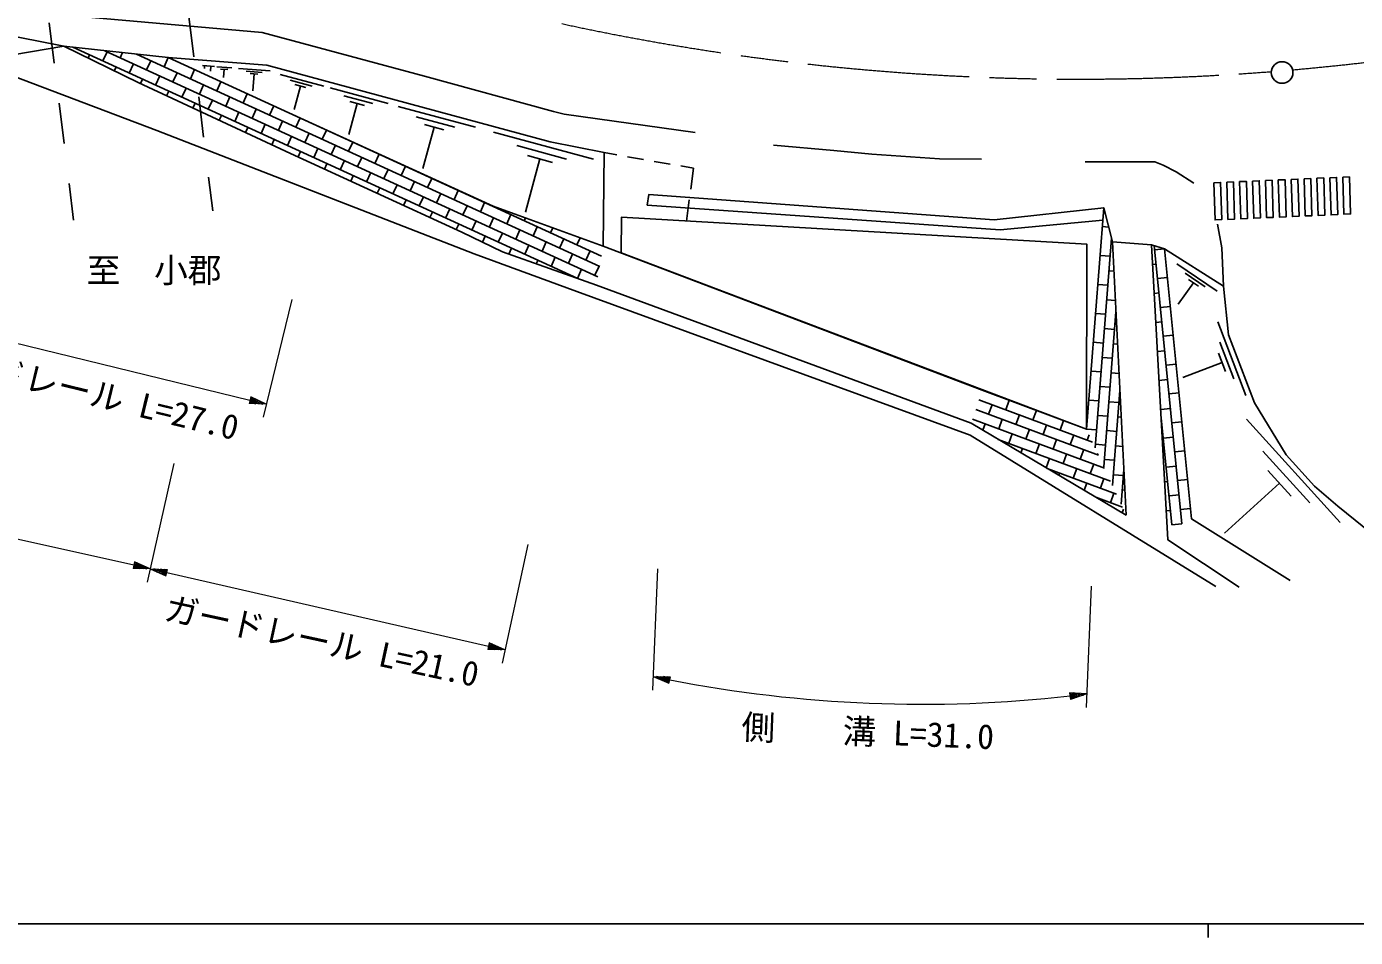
# Model space of a CAD drawing. Units: millimetres, scale not verified. Extents: x 40000 to 680000, y 20000 to 380000.
# Drawn here: x 180408 to 278920, y 204000 to 271526 of the extents above; entities that cross this region are included whole.
import ezdxf
from ezdxf.enums import TextEntityAlignment as Align

# ---------------------------------------------------------------- set-up
doc = ezdxf.new("R2010")
doc.units = ezdxf.units.MM
doc.header["$LTSCALE"] = 1000
doc.linetypes.add('CHAIN', pattern=[18.5, 12, -1.5, 3.5, -1.5])
for name, color, linetype, lineweight in [('M-BGD', 7, 'Continuous', 25), ('M-BMK', 2, 'CHAIN', 13), ('M-BMK-SRVR', 3, 'Continuous', 25), ('M-STR-HTXT', 7, 'Continuous', 13), ('M-STR-STRD', 7, 'Continuous', 25), ('M-TTL-BAND', 7, 'Continuous', 25)]:
    doc.layers.add(name, color=color, linetype=linetype, lineweight=lineweight)
doc.styles.add('ＭＳ ゴシック', font='')
doc.styles.get('ＭＳ ゴシック').set_extended_font_data('MS Gothic')

msp = doc.modelspace()

# ---------------------------------------------------------------- linework, layer by layer
at = {"layer": 'M-BGD'}
for p, q in [((192429, 272268), (192798, 269290)), ((182088, 271794), (182457, 268817)), ((190909, 269229), (183168, 270064)), ((183848, 269991), (221271, 252839)), ((184148, 269958), (184108, 269871)), ((185085, 269424), (184975, 269183)), ((186375, 269657), (186063, 268976)), ((186202, 269737), (222765, 252979)), ((187529, 269594), (187352, 269210)), ((188555, 269483), (222895, 253744)), ((188655, 269472), (188642, 269443)), ((189619, 268996), (189307, 268314)), ((190909, 269229), (190597, 268548)), ((187040, 268528), (186909, 268242)), ((188330, 268762), (188017, 268080)), ((191574, 268100), (191261, 267418)), ((192864, 268334), (192551, 267652)), ((193451, 268631), (193758, 268607)), ((193605, 268619), (193589, 268414)), ((193782, 268605), (194341, 268562)), ((194062, 268583), (194033, 268211)), ((194514, 268548), (195631, 268461)), ((194782, 268378), (195340, 268334)), ((195061, 268356), (195015, 267761)), ((196122, 268423), (198463, 268242)), ((196695, 268222), (197865, 268131)), ((196976, 268043), (197561, 267998)), ((197268, 268020), (197171, 266772)), ((199209, 267980), (202443, 267105)), ((188994, 267632), (188844, 267303)), ((190284, 267866), (189972, 267184)), ((192239, 266970), (191926, 266288)), ((193528, 267204), (193216, 266522)), ((194818, 267438), (194506, 266756)), ((199959, 267546), (201576, 267108)), ((200709, 267111), (200242, 265386)), ((200305, 267221), (201114, 267002)), ((202923, 266975), (207218, 265812)), ((190949, 266736), (190793, 266396)), ((193166, 266313), (193535, 263336)), ((194193, 266074), (193881, 265392)), ((195483, 266308), (195170, 265626)), ((196773, 266542), (196460, 265860)), ((203919, 266398), (206066, 265817)), ((182825, 265839), (183194, 262862)), ((192903, 265840), (192742, 265488)), ((196148, 265178), (195835, 264497)), ((197437, 265412), (197125, 264730)), ((198727, 265646), (198415, 264964)), ((199858, 265128), (223026, 254509)), ((204915, 265821), (204295, 263531)), ((204379, 265966), (205452, 265676)), ((207964, 265610), (213696, 264058)), ((194858, 264944), (194691, 264581)), ((196812, 264049), (196641, 263674)), ((198102, 264283), (197790, 263601)), ((199392, 264516), (199079, 263835)), ((200682, 264750), (200369, 264069)), ((201659, 264303), (201659, 264302)), ((209294, 264840), (212160, 264064)), ((210623, 264070), (209796, 261013)), ((209907, 264264), (211340, 263876)), ((198767, 263153), (198590, 262767)), ((200057, 263387), (199744, 262705)), ((201346, 263621), (201034, 262939)), ((202636, 263855), (202324, 263173)), ((203614, 263408), (203613, 263407)), ((215024, 263699), (222430, 261694)), ((200721, 262257), (200540, 261862)), ((202011, 262491), (201699, 261809)), ((203301, 262725), (202988, 262043)), ((204591, 262959), (204278, 262277)), ((205569, 262514), (205568, 262511)), ((206545, 262063), (206233, 261381)), ((216742, 262704), (220445, 261701)), ((223224, 262180), (223153, 255256)), ((223224, 262180), (224178, 262015)), ((202676, 261361), (202494, 260965)), ((203966, 261595), (203653, 260913)), ((205255, 261829), (204943, 261147)), ((207524, 261619), (207522, 261615)), ((208499, 261167), (208187, 260485)), ((218460, 261709), (217390, 257759)), ((217534, 261959), (219385, 261458)), ((224966, 261877), (226148, 261672)), ((226937, 261535), (228119, 261329)), ((228907, 261192), (229861, 261026)), ((193903, 260359), (194212, 257866)), ((204630, 260465), (204448, 260067)), ((205920, 260699), (205608, 260018)), ((207210, 260933), (206897, 260251)), ((209479, 260724), (209477, 260719)), ((210454, 260271), (210141, 259590)), ((229861, 261026), (229648, 259464)), ((183562, 259885), (183896, 257186)), ((206585, 259570), (206401, 259169)), ((207875, 259804), (207562, 259122)), ((209164, 260037), (208852, 259356)), ((211119, 259142), (210806, 258460)), ((211434, 259829), (211431, 259823)), ((212408, 259376), (212096, 258694)), ((208539, 258674), (208355, 258272)), ((209829, 258908), (209517, 258226)), ((213073, 258246), (212761, 257564)), ((213389, 258934), (213386, 258928)), ((214363, 258480), (214050, 257798)), ((229540, 258671), (229327, 257108)), ((210494, 257778), (210309, 257374)), ((211783, 258012), (211471, 257330)), ((215028, 257350), (214715, 256668)), ((215357, 258069), (215340, 258032)), ((216317, 257584), (216005, 256902)), ((217387, 257337), (217295, 257136)), ((212448, 256882), (212262, 256476)), ((213738, 257116), (213425, 256434)), ((215692, 256220), (215380, 255539)), ((216982, 256454), (216670, 255772)), ((218272, 256688), (217959, 256006)), ((219416, 256604), (219249, 256240)), ((260154, 256695), (260628, 256658)), ((214403, 255986), (214203, 255550)), ((217647, 255324), (217334, 254643)), ((218937, 255558), (218624, 254877)), ((220226, 255792), (219914, 255110)), ((221446, 255872), (221204, 255344)), ((223153, 255256), (251243, 244567)), ((259628, 240295), (260838, 255827)), ((260818, 255565), (260903, 255558)), ((261932, 235298), (260902, 255575)), ((263814, 255344), (260902, 255575)), ((264773, 255060), (263814, 255344)), ((263996, 255291), (266062, 234662)), ((216357, 255091), (216161, 254663)), ((218312, 254195), (218194, 253937)), ((219601, 254429), (219289, 253747)), ((220891, 254663), (220579, 253981)), ((222181, 254896), (221868, 254215)), ((259987, 254551), (260734, 254493)), ((264773, 255060), (264026, 254986)), ((220266, 253299), (220226, 253212)), ((221556, 253533), (221243, 252851)), ((222846, 253767), (222533, 253085)), ((260651, 253421), (261013, 253393)), ((264134, 253916), (263894, 253892)), ((265682, 253946), (268676, 251913)), ((266295, 253238), (267792, 252221)), ((222656, 252344), (250426, 242116)), ((259820, 252408), (260567, 252350)), ((264987, 252921), (264241, 252846)), ((266908, 252530), (265790, 250956)), ((266534, 252784), (267282, 252276)), ((260484, 251278), (261123, 251228)), ((264348, 251777), (264013, 251743)), ((259652, 250264), (260400, 250206)), ((260271, 238899), (261166, 250379)), ((265201, 250782), (264455, 250707)), ((261148, 250148), (261178, 250145)), ((264562, 249637), (264131, 249594)), ((268720, 249640), (270799, 244175)), ((260317, 249134), (261064, 249076)), ((265416, 248642), (264669, 248568)), ((259485, 248121), (260233, 248063)), ((260981, 248004), (261288, 247980)), ((264777, 247498), (264250, 247445)), ((268771, 247314), (269291, 245947)), ((268876, 248135), (269915, 245403)), ((260150, 246991), (260897, 246933)), ((265630, 246503), (264884, 246428)), ((269031, 246631), (266116, 245522)), ((259318, 245977), (260066, 245919)), ((260814, 245861), (261398, 245815)), ((264991, 245359), (264369, 245296)), ((251243, 244567), (258984, 241690)), ((259983, 244847), (260730, 244789)), ((260915, 237504), (261463, 244534)), ((265844, 244364), (265098, 244289)), ((251006, 243855), (259430, 240725)), ((251989, 243489), (251728, 242786)), ((253258, 243818), (252997, 243115)), ((259151, 243834), (259899, 243776)), ((260647, 243717), (261395, 243659)), ((250531, 242431), (260320, 238794)), ((250768, 243143), (259875, 239759)), ((252736, 242412), (252475, 241709)), ((254005, 242740), (253744, 242037)), ((255274, 243069), (255012, 242366)), ((259816, 242704), (260563, 242646)), ((261311, 242587), (261563, 242568)), ((265205, 243220), (264487, 243148)), ((264522, 242514), (265316, 234588)), ((270840, 242415), (277782, 234768)), ((250426, 242116), (261932, 235298)), ((251467, 242083), (251289, 241605)), ((254751, 241663), (254490, 240960)), ((256020, 241992), (255759, 241289)), ((257289, 242320), (257028, 241617)), ((258984, 241690), (259732, 241632)), ((260480, 241574), (261228, 241516)), ((264566, 242075), (264546, 242073)), ((266059, 242225), (265312, 242150)), ((252447, 240919), (260765, 237828)), ((253482, 241334), (253221, 240631)), ((255498, 240586), (255236, 239883)), ((256767, 240914), (256505, 240211)), ((258036, 241243), (257774, 240540)), ((259186, 241253), (259043, 240868)), ((259649, 240560), (260396, 240502)), ((261144, 240444), (261673, 240403)), ((265419, 241080), (264673, 241005)), ((254229, 240257), (254109, 239934)), ((256244, 239508), (255989, 238820)), ((257513, 239837), (257252, 239134)), ((258782, 240165), (258521, 239462)), ((259821, 239876), (259790, 239791)), ((260313, 239430), (261061, 239372)), ((264780, 239936), (264665, 239924)), ((266273, 240085), (265527, 240011)), ((272066, 240041), (275537, 236217)), ((256067, 238774), (261210, 236863)), ((256991, 238431), (256928, 238263)), ((258260, 238759), (257998, 238056)), ((259528, 239088), (259267, 238385)), ((261558, 236108), (261760, 238689)), ((265634, 238941), (264888, 238866)), ((272424, 238622), (274159, 236710)), ((259006, 237682), (258808, 237149)), ((260275, 238010), (260014, 237307)), ((260977, 238300), (261725, 238242)), ((264995, 237797), (264784, 237775)), ((266487, 237946), (265741, 237871)), ((273291, 237666), (269213, 233964)), ((259686, 236629), (261656, 235897)), ((259752, 236604), (259748, 236592)), ((261021, 236933), (260760, 236230)), ((261641, 237170), (261838, 237155)), ((265848, 236802), (265102, 236727)), ((261726, 235744), (261628, 235478)), ((265209, 235657), (264902, 235626)), ((266702, 235807), (265955, 235732)), ((266062, 234662), (265316, 234588))]:
    msp.add_line(p, q, dxfattribs=at)
for points in [[(176563, 270739), (176740, 271342), (183168, 270064), (176882, 268999), (175959, 269105)], [(271290, 260070), (271379, 257318), (271878, 257340), (271789, 260092)], [(272245, 260112), (272334, 257360), (272834, 257381), (272745, 260134)], [(273201, 260153), (273289, 257401), (273789, 257423), (273700, 260175)], [(274156, 260195), (274245, 257443), (274744, 257465), (274655, 260217)], [(275111, 260237), (275200, 257485), (275700, 257506), (275611, 260258)], [(276067, 260278), (276155, 257526), (276655, 257548), (276566, 260300)], [(277022, 260320), (277111, 257568), (277610, 257589), (277522, 260342)], [(277977, 260361), (278066, 257609), (278566, 257631), (278477, 260383)], [(268424, 259945), (268513, 257193), (269012, 257215), (268923, 259967)], [(269379, 259987), (269468, 257235), (269967, 257257), (269879, 260009)], [(270334, 260029), (270423, 257276), (270923, 257298), (270834, 260050)], [(224486, 254749), (224503, 257386), (259002, 255398), (258984, 241690)]]:
    msp.add_lwpolyline(points, close=True, dxfattribs=at)
for points in [[(183168, 270064), (188672, 267383), (199964, 262127), (212678, 256286), (215696, 254830), (222656, 252344)], [(268572, 230007), (250355, 241229), (221200, 251882), (213601, 254670), (190057, 263814), (178516, 268200), (176882, 268999)], [(190909, 269229), (198224, 268661), (219212, 262979), (223224, 262180)], [(223153, 255256), (214986, 258203), (199858, 265128), (190909, 269229)], [(260263, 258097), (252131, 257191), (226527, 259073), (226420, 258292), (252592, 256445), (260192, 257186)], [(260902, 255575), (260263, 258097), (258984, 241690)], [(263814, 255344), (265021, 233469), (270313, 229954)], [(274077, 230469), (266779, 235032), (264773, 255060)], [(264773, 255060), (269134, 252275), (269518, 248668), (271436, 243626), (273779, 239773), (275874, 237464), (277615, 235973), (283154, 231499)]]:
    msp.add_lwpolyline(points, dxfattribs=at)
at = {"layer": 'M-BMK'}
for start, end in [(257.76471, 274.50872), (275.0077, 277.02311)]:
    msp.add_arc((258455, 448699), 181070, start, end, dxfattribs=at)
at = {"layer": 'M-BMK-SRVR'}
msp.add_circle((273486, 268120), 800, dxfattribs=at)
at = {"layer": 'M-STR-HTXT'}
for p, q in [((188358, 231594), (67662, 258532)), ((200073, 251301), (197941, 242557)), ((173200, 249619), (196963, 243825)), ((197022, 244068), (196904, 243582)), ((198178, 243529), (196904, 243582)), ((197159, 243571), (196916, 243631)), ((196928, 243679), (197413, 243561)), ((197668, 243550), (196939, 243728)), ((196951, 243776), (197923, 243540)), ((198178, 243529), (196963, 243825)), ((196975, 243874), (197947, 243637)), ((197715, 243745), (196987, 243922)), ((196999, 243971), (197484, 243852)), ((197253, 243960), (197011, 244019)), ((198178, 243529), (197022, 244068)), ((191321, 239129), (189360, 230345)), ((217561, 233135), (215657, 224338)), ((188412, 231838), (188303, 231350)), ((188347, 231545), (189323, 231327)), ((189578, 231321), (188358, 231594)), ((188369, 231643), (189345, 231425)), ((189112, 231528), (188380, 231691)), ((188391, 231740), (188879, 231631)), ((188645, 231734), (188401, 231789)), ((189578, 231321), (188412, 231838)), ((189578, 231321), (188303, 231350)), ((188558, 231344), (188314, 231399)), ((188325, 231447), (188813, 231338)), ((189068, 231333), (188336, 231496)), ((189578, 231321), (190741, 230799)), ((189578, 231321), (190852, 231287)), ((189578, 231321), (190796, 231043)), ((190785, 230994), (189810, 231217)), ((190808, 231092), (189833, 231315)), ((190043, 231113), (190774, 230946)), ((190088, 231308), (190819, 231141)), ((190763, 230897), (190276, 231008)), ((190830, 231189), (190342, 231301)), ((190508, 230904), (190752, 230848)), ((190597, 231294), (190841, 231238)), ((190741, 230799), (190852, 231287)), ((190796, 231043), (214650, 225594)), ((227178, 231333), (226817, 222340)), ((259326, 230041), (258964, 221049)), ((214705, 225838), (214594, 225351)), ((215868, 225316), (214650, 225594)), ((214661, 225643), (215636, 225420)), ((215403, 225525), (214672, 225692)), ((214683, 225740), (215170, 225629)), ((214938, 225734), (214694, 225789)), ((215868, 225316), (214705, 225838)), ((215868, 225316), (214594, 225351)), ((214849, 225344), (214605, 225399)), ((214616, 225448), (215104, 225337)), ((215359, 225330), (214627, 225497)), ((214639, 225545), (215613, 225323)), ((226857, 223340), (228030, 222841)), ((226857, 223340), (228132, 223330)), ((226857, 223340), (228081, 223085)), ((228071, 223036), (227092, 223240)), ((228091, 223134), (227112, 223338)), ((227326, 223140), (228060, 222988)), ((227367, 223336), (228101, 223183)), ((228050, 222939), (227561, 223040)), ((228111, 223232), (227622, 223334)), ((227795, 222940), (228040, 222890)), ((227877, 223332), (228121, 223281)), ((228030, 222841), (228132, 223330)), ((259004, 222048), (257733, 222141)), ((257733, 222141), (257795, 221645)), ((257987, 222122), (257739, 222091)), ((257745, 222042), (258242, 222104)), ((258496, 222085), (257752, 221992)), ((257758, 221942), (258750, 222066)), ((259004, 222048), (257764, 221893)), ((257770, 221843), (258762, 221967)), ((258521, 221887), (257776, 221794)), ((257783, 221744), (258279, 221806)), ((258037, 221725), (257789, 221694)), ((259004, 222048), (257795, 221645))]:
    msp.add_line(p, q, dxfattribs=at)
msp.add_arc((246820, 319490), 98201, 259.00013, 276.39822, dxfattribs=at)
at = {"layer": 'M-STR-STRD'}
for points in [[(229983, 263674), (220253, 265041), (219471, 265219), (209919, 267838), (197863, 271096), (181314, 272552), (165814, 276440), (148768, 282726), (116293, 289766), (75540, 298515)], [(251201, 261694), (248093, 261712), (243069, 262067), (240263, 262334), (235771, 262724)], [(266932, 259910), (265636, 260762), (264660, 261259), (264056, 261508), (258889, 261508)], [(268690, 256874), (269027, 255116), (269134, 252275)]]:
    msp.add_lwpolyline(points, dxfattribs=at)
at = {"layer": 'M-TTL-BAND'}
for p, q in [((40000, 205000), (579000, 205000)), ((268000, 205000), (268000, 204000))]:
    msp.add_line(p, q, dxfattribs=at)

# ---------------------------------------------------------------- texts
at = {"layer": 'M-BGD', "style": 'ＭＳ ゴシック'}
msp.add_text('至\u3000小郡', height=1833, dxfattribs=at).set_placement((189863, 251998), align=Align.BOTTOM_CENTER)
at = {"layer": 'M-STR-HTXT', "style": 'ＭＳ ゴシック'}
for s, rotation, p in [('ガードレール L=27.0', 346.297, (184205, 243127)), ('ガードレール L=21.0', 347.787, (201990, 224534)), ('側\u3000\u3000溝 L=31.0', 357.699, (242710, 217777))]:
    msp.add_text(s, height=1833, rotation=rotation, dxfattribs=at).set_placement(p, align=Align.BOTTOM_CENTER)

doc.saveas('drawing.dxf')
